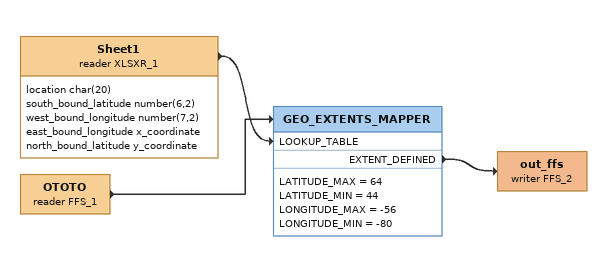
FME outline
Sheet1 (reader XLSXR_1)
    attributes: location char(20), south_bound_latitude number(6,2), west_bound_longitude number(7,2), east_bound_longitude x_coordinate, north_bound_latitude y_coordinate
    -> GEO_EXTENTS_MAPPER [LOOKUP_TABLE]
OTOTO (reader FFS_1)
    -> GEO_EXTENTS_MAPPER
GEO_EXTENTS_MAPPER
    LATITUDE_MAX = 64
    LATITUDE_MIN = 44
    LONGITUDE_MAX = -56
    LONGITUDE_MIN = -80
    EXTENT_DEFINED -> out_ffs (writer FFS_2)
out_ffs (writer FFS_2)
